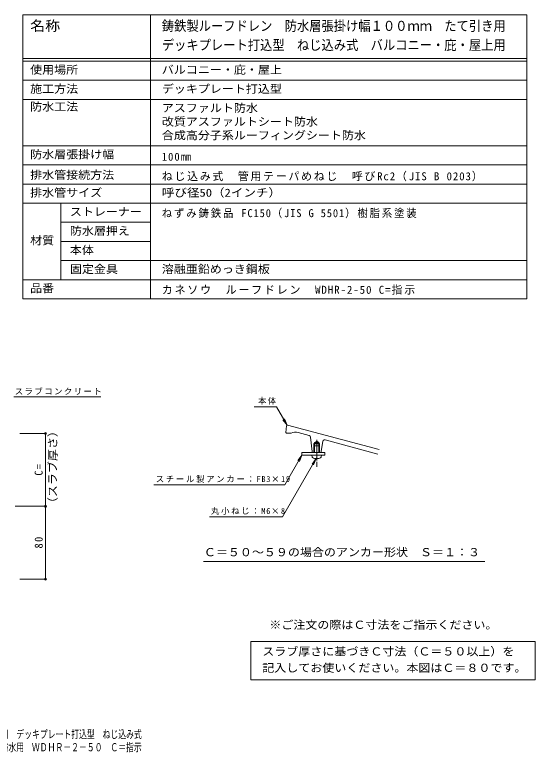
# Model space of a CAD drawing. Units: millimetres at full size, sheet at 1:3; details may follow other scales. Extents: x -566 to 565, y -424 to 391.
# Drawn here: x -7 to 565, y -424 to 386 of the extents above; entities that cross this region are included whole.
import ezdxf
from ezdxf.enums import TextEntityAlignment as Align

# ---------------------------------------------------------------- set-up
doc = ezdxf.new("R2010")
doc.units = ezdxf.units.MM
doc.header["$LTSCALE"] = 3
doc.header["$PDMODE"] = 32
doc.header["$PDSIZE"] = 2.4
doc.linetypes.add('CHAIN1', pattern=[8, 5, -1, 1, -1])
for name, color, linetype, lineweight in [('0-0_通り芯', 3, 'Continuous', 9), ('0-4_その他', 7, 'Continuous', 9), ('0-5_寸法', 7, 'Continuous', 9), ('0-A_061', 4, 'Continuous', 9), ('0-D_087', 6, 'Continuous', 9), ('F-F_F-Fﾚｲﾔ', 2, 'Continuous', 9)]:
    doc.layers.add(name, color=color, linetype=linetype, lineweight=lineweight)
doc.layers.add('F-5_F-5ﾚｲﾔ', color=2, linetype='Continuous')
doc.styles.add('ＭＳ ゴシック', font='')
doc.styles.get('ＭＳ ゴシック').set_extended_font_data('MS Gothic')

msp = doc.modelspace()

# ---------------------------------------------------------------- linework, layer by layer
at = {"layer": '0-0_通り芯'}
for p, q in [((393.182, -91.572), (292.571, -64.613)), ((291.404, -65.474), (290.514, -72.598)), ((291.514, -73.598), (290.514, -72.598)), ((316.193, -76.119), (304.127, -72.886)), ((291.514, -73.598), (296.514, -73.598)), ((317.663, -77.831), (319.415, -93.707)), ((391.888, -96.401), (333.7, -80.81)), ((322.153, -84.598), (321.339, -85.398)), ((321.339, -94.598), (321.339, -85.398)), ((327.689, -85.398), (321.339, -85.398)), ((322.153, -94.598), (322.153, -83.598)), ((326.874, -84.598), (322.153, -84.598)), ((326.874, -83.598), (324.514, -82.235)), ((326.874, -94.598), (326.874, -83.598)), ((327.689, -85.398), (326.874, -84.598)), ((327.689, -94.598), (327.689, -85.398)), ((331.202, -82.466), (329.634, -93.736)), ((320.409, -94.598), (322.153, -94.598)), ((326.874, -94.598), (328.643, -94.598))]:
    msp.add_line(p, q, dxfattribs=at)
msp.add_lwpolyline([(326.874, -83.598), (322.153, -83.598), (324.514, -82.235)], dxfattribs=at)
for centre, radius, start, end in [((292.396, -65.598), 1, 84.29718, 172.87639), ((292.396, -65.598), 1, 79.958, 84.29718), ((301.28, -83.511), 11, 74.99992, 115.68034), ((315.675, -78.051), 2, 6.29681, 74.99974), ((333.182, -82.742), 2, 74.9998, 172.07857), ((320.409, -93.598), 1, 186.29707, 270), ((328.643, -93.598), 1, 270, 352.07825)]:
    msp.add_arc(centre, radius, start, end, dxfattribs=at)
at = {"layer": '0-4_その他'}
for p, q in [((27.293, -73.845), (-1.827, -73.845)), ((26.393, -73.845), (26.393, -153.845)), ((27.293, -153.845), (-7.062, -153.845)), ((26.393, -153.845), (26.393, -233.845)), ((27.293, -233.845), (-1.827, -233.845))]:
    msp.add_line(p, q, dxfattribs=at)
for p in [(26.393, -73.845), (26.393, -153.845), (26.393, -233.845)]:
    msp.add_point(p, dxfattribs=at)
at = {"layer": '0-5_寸法'}
for p, q in [((87.193, -33.783), (-8.304, -33.783)), ((255.942, -44.601), (280.274, -44.601)), ((291.896, -64.732), (287.331, -58.782)), ((287.107, -165.446), (324.034, -101.486)), ((289.397, -130.4), (308.335, -97.598)), ((308.335, -97.598), (303.77, -103.548)), ((308.335, -97.598), (305.465, -104.527)), ((324.034, -101.486), (319.469, -107.436)), ((324.034, -101.486), (321.164, -108.415)), ((145.663, -130.4), (289.397, -130.4)), ((206.678, -165.446), (287.107, -165.446)), ((509.532, -214.404), (200.119, -214.404))]:
    msp.add_line(p, q, dxfattribs=at)
msp.add_lwpolyline([(280.274, -44.601), (291.896, -64.732), (289.026, -57.803)], dxfattribs=at)
at = {"layer": '0-A_061', "color": 2}
for p, q in [((321.363, -87.598), (327.664, -87.598)), ((321.363, -94.598), (321.363, -87.598)), ((322.153, -94.598), (322.153, -87.598)), ((326.874, -94.598), (326.874, -87.598)), ((327.664, -94.598), (327.664, -87.598)), ((319.264, -97.598), (329.764, -97.598)), ((319.439, -99.608), (319.264, -97.598)), ((324.993, -100.865), (324.034, -100.865)), ((324.034, -101.486), (324.034, -100.865)), ((324.993, -101.486), (324.993, -100.865)), ((329.588, -99.608), (329.764, -97.598))]:
    msp.add_line(p, q, dxfattribs=at)
at = {"layer": '0-A_061', "color": 2, "linetype": 'CHAIN1'}
msp.add_line((324.514, -103.453), (324.514, -86.445), dxfattribs=at)
at = {"layer": '0-A_061', "color": 2}
for centre, radius, start, end in [((320.436, -99.521), 1, 185.00171, 243.05887), ((324.514, -91.498), 10, 243.05836, 267.2538), ((324.514, -91.498), 10, 272.7462, 296.94148), ((328.591, -99.521), 1, 296.94113, 354.99829)]:
    msp.add_arc(centre, radius, start, end, dxfattribs=at)
at = {"layer": '0-D_087', "linetype": 'CHAIN1'}
msp.add_line((324.514, -80.949), (324.514, -110.598), dxfattribs=at)
at = {"layer": '0-D_087'}
for p, q in [((333.335, -94.598), (308.335, -94.598)), ((333.335, -97.598), (333.335, -94.598))]:
    msp.add_line(p, q, dxfattribs=at)
msp.add_lwpolyline([(308.335, -94.598), (308.335, -97.598), (333.335, -97.598)], dxfattribs=at)
at = {"layer": 'F-F_F-Fﾚｲﾔ', "color": 7}
for p, q in [((1.511, 386.1), (555.6, 386.1)), ((1.511, 386.1), (1.511, 74.1)), ((141.881, 386.1), (141.881, 74.1)), ((555.6, 386.1), (555.6, 74.1)), ((1.511, 338.1), (555.6, 338.1)), ((1.511, 335.1), (555.6, 335.1)), ((1.511, 314.1), (555.6, 314.1)), ((1.511, 293.1), (555.6, 293.1)), ((1.511, 242.1), (555.6, 242.1)), ((1.511, 221.1), (555.6, 221.1)), ((1.511, 200.1), (555.6, 200.1)), ((1.511, 179.1), (555.6, 179.1)), ((43.336, 179.1), (43.336, 95.1)), ((43.336, 158.1), (141.881, 158.1)), ((43.336, 137.1), (141.881, 137.1)), ((43.336, 116.1), (555.6, 116.1)), ((1.511, 95.1), (555.6, 95.1)), ((1.511, 74.1), (555.6, 74.1)), ((252.299, -302.4), (252.299, -344.4)), ((252.299, -302.4), (564.846, -302.4)), ((564.846, -302.4), (564.846, -344.4)), ((252.299, -344.4), (564.846, -344.4))]:
    msp.add_line(p, q, dxfattribs=at)

# ---------------------------------------------------------------- texts
at = {"layer": '0-4_その他', "color": 2, "style": 'ＭＳ ゴシック', "width": 1.1}
msp.add_text('（スラブ厚さ）', height=8.798, rotation=90, dxfattribs=at).set_placement((41.393, -156.97), align=Align.BOTTOM_LEFT)
at = {"layer": '0-4_その他', "color": 2, "char_height": 8.798, "attachment_point": 7, "rotation": 90, "style": 'ＭＳ ゴシック'}
for s, insert in [('\\T1.27;\\W0.95;C=', (23.393, -120.22)), ('\\T1.27;\\W0.95;80', (23.393, -200.22))]:
    msp.add_mtext(s, dxfattribs=dict(at, insert=insert))
at = {"layer": '0-5_寸法', "color": 2, "style": 'ＭＳ ゴシック', "width": 1.1}
msp.add_text('Ｃ＝５０～５９の場合のアンカー形状\u3000Ｓ＝１：３', height=8.798, dxfattribs=at).set_placement((200.491, -211.354), align=Align.BOTTOM_LEFT)
at = {"layer": '0-5_寸法', "char_height": 6.598, "attachment_point": 7, "style": 'ＭＳ ゴシック'}
for s, insert in [('\\T1.17;スラブコンクリート', (-7.486, -31.363)), ('\\T1.17;本体', (259.972, -42.08)), ('\\T1.2;スチール製アンカー：FB3×19', (147.578, -127.98)), ('\\T1.2;丸小ねじ：M6×8', (208.289, -163.026))]:
    msp.add_mtext(s, dxfattribs=dict(at, insert=insert))
at = {"layer": 'F-5_F-5ﾚｲﾔ', "style": 'ＭＳ ゴシック'}
for s, width, p in [('※ご注文の際はＣ寸法をご指示ください。', 1.1, (272.464, -291.141)), ('鋳鉄製ルーフドレン\u3000防水層張掛け幅１００ｍｍ\u3000たて引き用\u3000デッキプレート打込型\u3000ねじ込み式', 0.7, (-255.734, -411.332)), ('アスファルト・改質アスファルトシート・シート防水用\u3000ＷＤＨＲ－２－５０\u3000Ｃ＝指示', 0.7, (-212.756, -425.632))]:
    msp.add_text(s, height=8.798, dxfattribs=dict(at, width=width)).set_placement(p, align=Align.BOTTOM_LEFT)
at = {"layer": 'F-F_F-Fﾚｲﾔ', "color": 3, "style": 'ＭＳ ゴシック'}
for s, width, p in [('名称', 1.1, (9.496, 365.1)), ('鋳鉄製ルーフドレン\u3000防水層張掛け幅１００ｍｍ\u3000たて引き用', 0.9, (154.281, 365.1)), ('デッキプレート打込型\u3000ねじ込み式\u3000バルコニー・庇・屋上用', 0.9, (154.281, 344.1))]:
    msp.add_text(s, height=11, dxfattribs=dict(at, width=width)).set_placement(p, align=Align.BOTTOM_LEFT)
at = {"layer": 'F-F_F-Fﾚｲﾔ', "style": 'ＭＳ ゴシック'}
for s, width, p in [('使用場所', 1.1, (9.496, 318.6)), ('バルコニー・庇・屋上', 1.1, (154.281, 318.6)), ('施工方法', 1.1, (9.496, 297.6)), ('デッキプレート打込型', 1.1, (154.281, 297.6)), ('防水工法', 1.1, (9.496, 278.1)), ('アスファルト防水', 1.1, (154.281, 276.6)), ('改質アスファルトシート防水', 1.1, (154.281, 261.6)), ('合成高分子系ルーフィングシート防水', 1.1, (154.281, 246.6)), ('防水層張掛け幅', 1.1, (9.496, 225.6)), ('排水管接続方法', 1.1, (9.496, 203.1)), ('排水管サイズ', 1.1, (9.496, 183.6)), ('呼び径50（2インチ）', 1.15, (154.281, 183.6)), ('ストレーナー', 1.1, (53.185, 162.6)), ('防水層押え', 1.1, (53.185, 141.6)), ('材質', 1.1, (9.496, 131.136)), ('本体', 1.1, (53.185, 120.6)), ('固定金具', 1.1, (53.185, 99.6)), ('溶融亜鉛めっき鋼板', 1.1, (154.281, 99.6)), ('品番', 1.1, (9.496, 78.6)), ('スラブ厚さに基づきＣ寸法（Ｃ＝５０以上）を', 1.1, (264.7, -320.4)), ('記入してお使いください。本図はＣ＝８０です。', 1.1, (264.7, -338.4))]:
    msp.add_text(s, height=8.798, dxfattribs=dict(at, width=width)).set_placement(p, align=Align.BOTTOM_LEFT)
at = {"layer": 'F-F_F-Fﾚｲﾔ', "char_height": 8.798, "attachment_point": 7, "style": 'ＭＳ ゴシック'}
for s, insert in [('\\T1.22;\\W0.95;100㎜', (154.281, 225.6)), ('\\T1.16;ねじ込み式\u3000管用テーパめねじ\u3000呼びRc2（JIS\\~B\\~0203）', (154.281, 203.1)), ('\\T1.18;\\W0.95;ねずみ鋳鉄品\\~FC150（JIS\\~G\\~5501）樹脂系塗装', (154.281, 162.6)), ('\\T1.17;カネソウ\u3000ルーフドレン\u3000WDHR-2-50\\~C=指示', (154.281, 78.6))]:
    msp.add_mtext(s, dxfattribs=dict(at, insert=insert))

doc.saveas('drawing.dxf')
